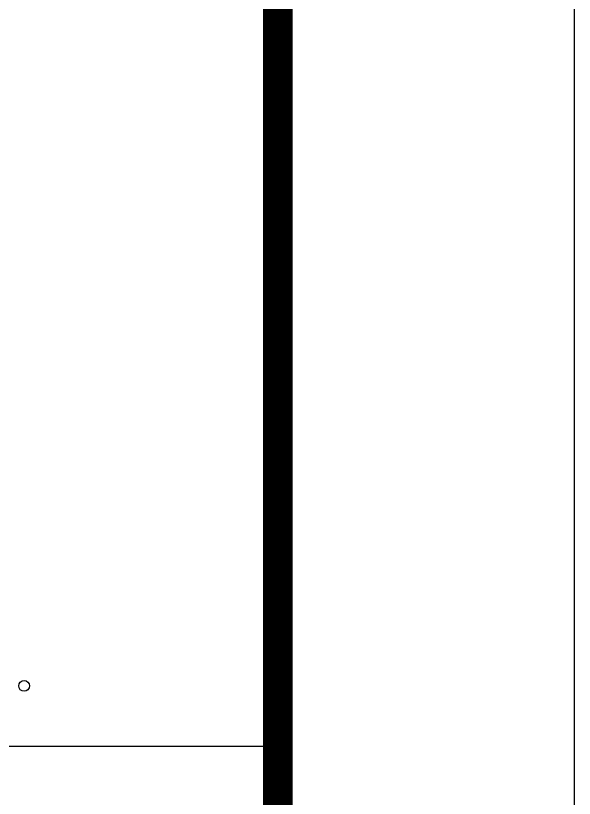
# Model space of a CAD drawing. Header units: metres. Extents: x 497246 to 997717, y 2998582 to 5998198.
# Drawn here: x 500657.88 to 500667.3, y 2998997.81 to 2999011.02 of the extents above; entities that cross this region are included whole.
import ezdxf

# ---------------------------------------------------------------- set-up
doc = ezdxf.new("R2010")
doc.units = ezdxf.units.M
doc.header["$LTSCALE"] = 1000
doc.layers.get('0').update_dxf_attribs({"linetype": 'CONTINUOUS'})
doc.layers.add('A0h$0$z_图框', color=7, linetype='CONTINUOUS')
doc.layers.add('z_图框', color=7, linetype='CONTINUOUS')

# ---------------------------------------------------------------- blocks, each defined once
blk = doc.blocks.new('A0h$0$TK-A2-CN')
h = blk.add_hatch()
h.set_pattern_fill('ANSI31', scale=100)
h.set_pattern_definition([(45, (4278.77, 5141.09), (-112.2532, 112.2532), [])])
edge = h.paths.add_edge_path()
edge.add_arc((-8.562, 254.039), 0.183, 0, 360)
at = {"color": 7}
blk.add_circle((-8.562, 254.039), 0.183, dxfattribs=at)
at = {"layer": 'A0h$0$z_图框'}
blk.add_line((-79.5, 252), (0, 252), dxfattribs=at)
at = {"layer": 'A0h$0$z_图框', "const_width": 1}
blk.add_lwpolyline([(-79.5, 400), (0, 400), (0, 0), (-79.5, 0)], close=True, dxfattribs=at)
blk = doc.blocks.new('A0h$0$图签A2-CN')
at = {"layer": 'A0h$0$z_图框'}
blk.add_blockref('A0h$0$TK-A2-CN', (0.456, 0), dxfattribs=at)

msp = doc.modelspace()

# ---------------------------------------------------------------- linework, layer by layer
at = {"layer": 'z_图框'}
msp.add_lwpolyline([(500072.804, 2998867.692), (500667.304, 2998867.692), (500667.304, 2999288.192), (500072.804, 2999288.192)], close=True, dxfattribs=at)
at = {"layer": 'z_图框', "const_width": 0.5}
msp.add_lwpolyline([(500085.304, 2998872.692), (500662.304, 2998872.692), (500662.304, 2999283.192), (500085.304, 2999283.192)], close=True, dxfattribs=at)

# ---------------------------------------------------------------- block references
at = {"layer": 'A0h$0$z_图框', "xscale": 0.5, "yscale": 0.5, "zscale": 0.5}
msp.add_blockref('A0h$0$图签A2-CN', (500662.076, 2998872.692), dxfattribs=at)

doc.saveas('drawing.dxf')
